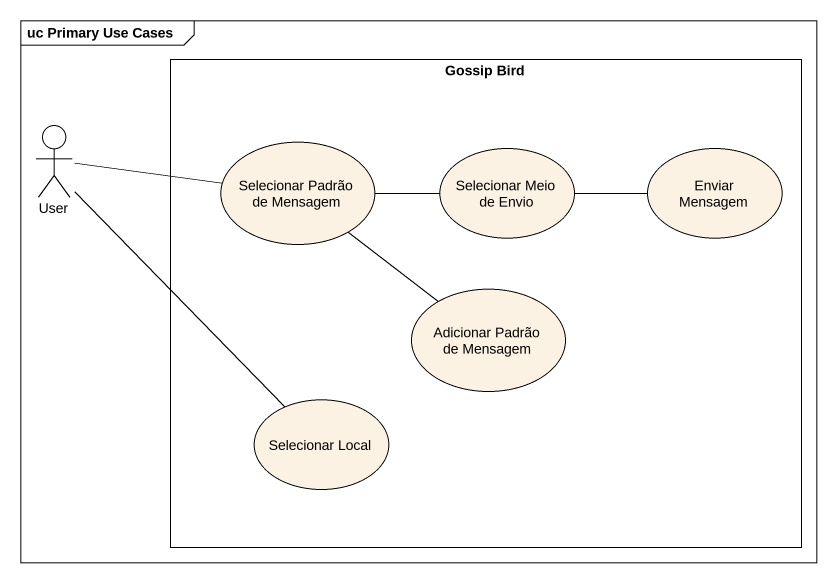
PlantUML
@startuml
mainframe uc Primary Use Cases
rectangle "Gossip Bird" as Gossip_Bird {
  usecase "Selecionar Padrão de Mensagem" as Selecionar_Padrão_de
  usecase "Selecionar Meio de Envio" as Selecionar_Meio_de_Envio
  usecase "Enviar Mensagem" as Enviar_Mensagem
  usecase "Adicionar Padrão de Mensagem" as Adicionar_Padrão_de_Mensagem
  usecase "Selecionar Local" as Selecionar_Local
}
actor User
User -right- Selecionar_Padrão_de
Selecionar_Padrão_de -right- Selecionar_Meio_de_Envio
Selecionar_Meio_de_Envio -right- Enviar_Mensagem
Adicionar_Padrão_de_Mensagem -up- Selecionar_Padrão_de
Selecionar_Local -up- User
@enduml
